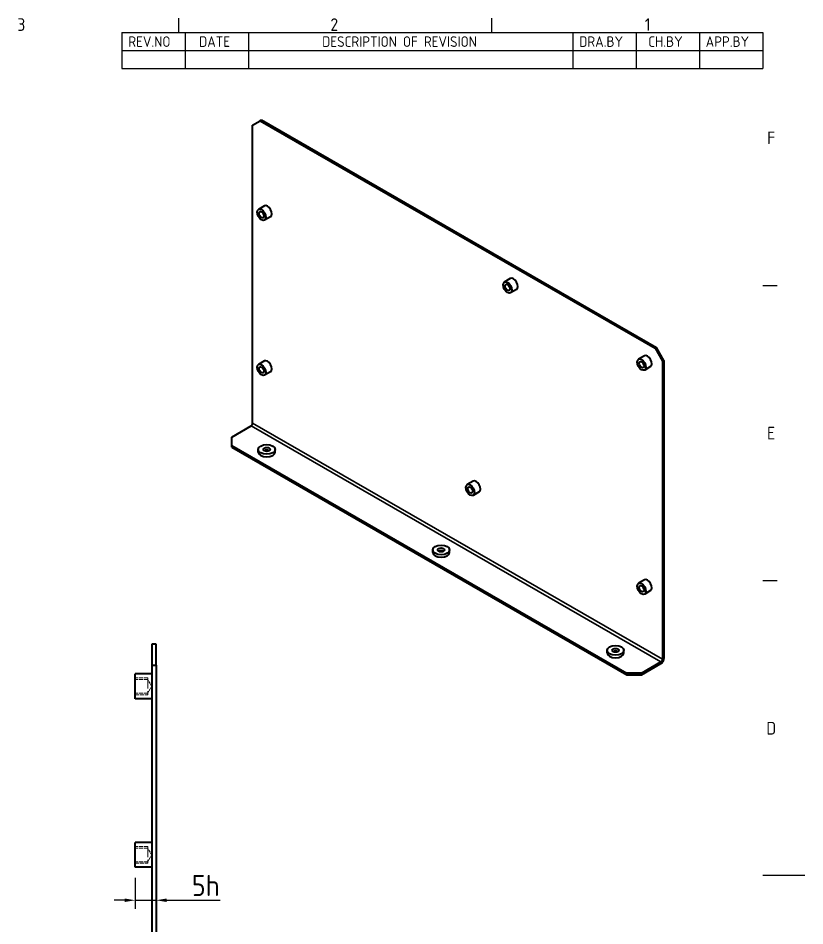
# Model space of a CAD drawing. Header units: millimetres. Extents: x 0 to 594, y 0 to 420.
# Drawn here: x 407.4 to 594, y 198.1 to 413.4 of the extents above; entities that cross this region are included whole.
import ezdxf

# ---------------------------------------------------------------- set-up
doc = ezdxf.new("R2010")
doc.units = ezdxf.units.MM
doc.linetypes.add('DASHED', pattern=[0.2067, 0.1654, -0.0413])
doc.layers.get('0').update_dxf_attribs({"color": 3, "lineweight": 25})
for name, color, linetype, lineweight in [('가려진 것(ISO)', 2, 'DASHED', 18), ('가시적인 것(ISO)', 3, 'Continuous', 40), ('가시적인 좁은 것(ISO)', 3, 'Continuous', 35), ('경계(ISO)', 7, 'Continuous', 25), ('기호(ISO)', 5, 'Continuous', 25), ('치수(ISO)', 2, 'Continuous', 25)]:
    doc.layers.add(name, color=color, linetype=linetype, lineweight=lineweight)
doc.styles.add('ISO ProportionalPSTEK', font='isocp.shx')
doc.styles.add('문자 텍스트_PSTEK_POSCO', font='isocp.shx')
doc.styles.add('치수 텍스트_PSTEK_POSCO', font='isocp.shx')
doc.dimstyles.new('치수_PSTEK_POSCO', dxfattribs={"dimtxt": 5, "dimasz": 2.5, "dimexe": 2, "dimexo": 2.5, "dimgap": 1, "dimtad": 1, "dimrnd": 1e-08, "dimdsep": 46, "dimtxsty": '치수 텍스트_PSTEK_POSCO', "dimcen": 0.09, "dimdle": 10, "dimclrd": 7, "dimclre": 7, "dimclrt": 2, "dimadec": 1, "dimazin": 2, "dimtfac": 1, "dimtmove": 0, "dimatfit": 3, "dimfxl": 0, "dimtolj": 1, "dimlwd": -1, "dimlwe": -1, "dimarcsym": 0})

# ---------------------------------------------------------------- blocks, each defined once
blk = doc.blocks.new('경계 Default Border')
at = {"layer": '경계(ISO)'}
for p, q in [((445.4999923706055, 410), (445.4999923706055, 413.4000015258789)), ((519.7499847412109, 410), (519.7499847412109, 413.4000015258789)), ((584.0000152587891, 350), (587.400016784668, 350)), ((584.0000152587891, 280), (587.400016784668, 280))]:
    blk.add_line(p, q, dxfattribs=at)
at = {"layer": '경계(ISO)', "flags": 128}
blk.add_lwpolyline([(594.0000152587891, 210), (584.0000152587891, 210)], dxfattribs=at)
at = {"layer": '경계(ISO)', "color": 2, "char_height": 3.00000011920929, "attachment_point": 7, "style": '문자 텍스트_PSTEK_POSCO'}
for s, insert in [('1', (556.0418652743101, 410.4)), ('3', (407.2075386494399, 410.3713945155963)), ('2', (481.4575386494398, 410.3713945155963)), ('F', (585.0445395201642, 383.4999999403954)), ('E', (585.0445395201642, 313.4713944559917)), ('D', (584.8782702028949, 243.4713944559917))]:
    blk.add_mtext(s, dxfattribs=dict(at, insert=insert))
blk = doc.blocks.new('리비전 내역')
at = {"layer": '기호(ISO)'}
for p, q in [((432.0000152587891, 410), (584.0000152587891, 410)), ((432.0000152587891, 410), (432.0000152587891, 405.72)), ((447.0000152587891, 410), (447.0000152587891, 405.72)), ((462.0000152587891, 410), (462.0000152587891, 405.72)), ((539.0000152587891, 410), (539.0000152587891, 405.72)), ((554.0000152587891, 410), (554.0000152587891, 405.72)), ((569.0000152587891, 410), (569.0000152587891, 405.72)), ((584.0000152587891, 410), (584.0000152587891, 405.72)), ((432.0000152587891, 405.72), (584.0000152587891, 405.72)), ((432.0000152587891, 405.72), (432.0000152587891, 401.4400000000001)), ((447.0000152587891, 405.72), (447.0000152587891, 401.4400000000001)), ((462.0000152587891, 405.72), (462.0000152587891, 401.4400000000001)), ((539.0000152587891, 405.72), (539.0000152587891, 401.4400000000001)), ((554.0000152587891, 405.72), (554.0000152587891, 401.4400000000001)), ((569.0000152587891, 405.72), (569.0000152587891, 401.4400000000001)), ((584.0000152587891, 405.72), (584.0000152587891, 401.4400000000001)), ((432.0000152587891, 401.4400000000001), (584.0000152587891, 401.4400000000001))]:
    blk.add_line(p, q, dxfattribs=at)
at = {"layer": '기호(ISO)', "color": 2, "char_height": 2.5, "attachment_point": 7, "style": 'ISO ProportionalPSTEK'}
for s, insert in [('DATE', (450.3142470316257, 406.5831824209448)), ('REV.NO', (433.5271309614182, 406.5831824209448)), ('DESCRIPTION OF REVISION', (479.507035692152, 406.5831824209448)), ('DRA.BY', (540.4757492141094, 406.5831824209448)), ('CH.BY', (556.8643067674008, 406.5831824209448)), ('APP.BY', (570.4777492192294, 406.5831824209448))]:
    blk.add_mtext(s, dxfattribs=dict(at, insert=insert))
blk = doc.blocks.new('*D25')
at = {"layer": 'Defpoints', "color": 0}
for p in [(440.1408795794527, 220.6620917762197), (435.1408795793741, 211.9737580811623), (440.1408795794527, 204.156210404148)]:
    blk.add_point(p, dxfattribs=at)
at = {"layer": '치수(ISO)', "color": 7}
for p, q in [((435.1408795793741, 209.4737580811623), (435.1408795793741, 202.156210404148)), ((432.6408795793741, 204.156210404148), (430.1408795793741, 204.156210404148)), ((435.1408795793741, 204.156210404148), (440.1408795794527, 204.156210404148)), ((442.6408795794527, 204.156210404148), (455.285178780963, 204.156210404148))]:
    blk.add_line(p, q, dxfattribs=at)
for points in [[(432.6408795793741, 204.5728770708147), (432.6408795793741, 203.7395437374813), (435.1408795793741, 204.156210404148)], [(442.6408795794527, 204.5728770708147), (442.6408795794527, 203.7395437374813), (440.1408795794527, 204.156210404148)]]:
    blk.add_solid(points, dxfattribs=at)
at = {"layer": '치수(ISO)', "color": 2, "insert": (448.6039603474248, 207.656210404148), "char_height": 5, "attachment_point": 4, "style": '치수 텍스트_PSTEK_POSCO'}
blk.add_mtext('\\A1;5h', dxfattribs=at)

msp = doc.modelspace()

# ---------------------------------------------------------------- linework, layer by layer
at = {"layer": '가려진 것(ISO)', "ltscale": 5.713989734649658}
for p, q in [((438.1408795794498, 256.9237580811622), (435.1408795794497, 256.9237580811622)), ((438.1408795794498, 256.5447580811622), (435.1408795794497, 256.5447580811622)), ((438.1408795794498, 253.3027580811623), (435.1408795794497, 253.3027580811623)), ((435.1408795794497, 252.9237580811622), (438.1408795794498, 252.9237580811622)), ((438.1408795793741, 216.9237580811623), (435.1408795793741, 216.9237580811623)), ((438.1408795793741, 216.5447580811623), (435.1408795793741, 216.5447580811623)), ((438.1408795793741, 213.3027580811623), (435.1408795793741, 213.3027580811623)), ((435.1408795793741, 212.9237580811623), (438.1408795793741, 212.9237580811623))]:
    msp.add_line(p, q, dxfattribs=at)
at = {"layer": '가려진 것(ISO)', "ltscale": 15.19880294799805}
for p, q in [((438.1408795794498, 256.9237580811622), (438.1408795794498, 252.9237580811622)), ((438.1408795793741, 216.9237580811623), (438.1408795793741, 212.9237580811623))]:
    msp.add_line(p, q, dxfattribs=at)
at = {"layer": '가려진 것(ISO)', "ltscale": 3.601896047592163}
for p, q in [((439.1148746428934, 254.9237580811622), (438.1408795794498, 256.5447580811622)), ((439.1148746428934, 254.9237580811622), (438.1408795794498, 253.3027580811623)), ((439.1148746428178, 214.9237580811623), (438.1408795793741, 216.5447580811623)), ((439.1148746428178, 214.9237580811623), (438.1408795793741, 213.3027580811623))]:
    msp.add_line(p, q, dxfattribs=at)
at = {"layer": '가시적인 것(ISO)'}
for p, q in [((462.9981007007816, 388.0168430345204), (464.7658676537482, 389.042721562146)), ((462.9981007007817, 317.2990167356407), (462.9981007007816, 388.0168430345204)), ((464.7658676537482, 389.042721562146), (465.1194210443414, 389.2463194190423)), ((464.7658676537482, 389.042721562146), (558.4575161609796, 335.0892894846698)), ((465.1194210443414, 389.2463194190423), (558.8110695515728, 335.292887341566)), ((465.797562094623, 368.8642647249188), (464.3833485322501, 368.049873297334)), ((467.269707118797, 366.3078435882906), (465.8554935564241, 365.4934521607058)), ((524.1338715425243, 351.6215608339056), (522.7196579801514, 350.8071694063209)), ((525.6060165666983, 349.0651396972774), (524.1918030043254, 348.2507482696926)), ((558.8110695515728, 335.292887341566), (558.4575161609796, 335.0892894846698)), ((558.4575161609796, 335.0892894846698), (560.2252831139463, 332.0274323880828)), ((560.5788365045395, 332.231030244979), (558.8110695515728, 335.292887341566)), ((465.797562094623, 332.0746441069927), (464.3833485322501, 331.2602526794078)), ((555.9536766959261, 333.297753713252), (554.5394631335532, 332.4833622856671)), ((560.2252831139463, 332.0274323880828), (560.5788365045395, 332.231030244979)), ((560.2252831139463, 332.0274323880828), (560.2252831139463, 261.3096060892031)), ((560.5788365045395, 332.231030244979), (560.5788365045395, 261.5132039460993)), ((467.269707118797, 329.5182229703644), (465.8554935564241, 328.7038315427796)), ((557.4258217201, 330.7413325766237), (556.0116081577271, 329.9269411490389)), ((458.0483532324765, 314.0398731766727), (462.6445473101884, 316.6866453163232)), ((458.048353232477, 312.0038946077111), (458.0483532324765, 314.0398731766727)), ((458.048353232477, 311.5951210452898), (458.048353232477, 312.0038946077111)), ((458.048353232477, 312.0038946077111), (551.7400017397084, 258.0504625302348)), ((458.048353232477, 311.5951210452898), (551.7400017397084, 257.6416889678136)), ((464.3568579114194, 310.4769106809905), (464.3568579114194, 311.0900710246224)), ((468.3568579114194, 310.4769106809905), (468.3568579114194, 311.0900710246224)), ((515.2950367776912, 303.5709441415321), (513.8808232153183, 302.7565527139473)), ((516.7671818018651, 301.0145230049038), (515.3529682394923, 300.200131577319)), ((505.7226046108385, 286.6559614241425), (505.7226046108385, 287.2691217677744)), ((509.7226046108385, 286.6559614241425), (509.7226046108385, 287.2691217677744)), ((555.9536766959261, 280.157190598475), (554.5394631335532, 279.3427991708902)), ((557.4258217201, 277.6007694618467), (556.0116081577271, 276.7863780342619)), ((439.1408795794512, 264.9237580811622), (439.1408795794527, 259.9237580811622)), ((440.1408795794512, 264.9237580811622), (439.1408795794512, 264.9237580811622)), ((440.1408795794527, 259.9237580811622), (440.1408795794512, 264.9237580811622)), ((547.0883513102576, 262.8350121672946), (547.0883513102576, 263.4481725109264)), ((551.0883513102576, 262.8350121672945), (551.0883513102576, 263.4481725109264)), ((555.2755356456412, 258.0504625302351), (559.871729723353, 260.6972346698856)), ((439.1408795794527, 259.9237580811622), (440.1408795794527, 259.9237580811622)), ((439.1408795794527, 259.9237580811622), (439.1408795794527, 86.92375808116225)), ((440.1408795794527, 259.9237580811622), (440.1408795794527, 86.92375808116225)), ((555.2755356456412, 257.6416889678138), (559.871729723353, 260.2884611074643)), ((435.1408795794497, 251.9737580811623), (435.1408795794497, 257.8737580811622)), ((439.1408795794498, 257.8737580811622), (435.1408795794497, 257.8737580811622)), ((555.2755356456412, 258.0504625302351), (551.7400017397084, 258.0504625302348)), ((551.7400017397084, 258.0504625302348), (551.7400017397084, 257.6416889678136)), ((551.7400017397084, 257.6416889678136), (555.2755356456412, 257.6416889678138)), ((555.2755356456412, 257.6416889678138), (555.2755356456412, 258.0504625302351)), ((439.1408795794498, 251.9737580811623), (435.1408795794497, 251.9737580811623)), ((435.1408795793741, 211.9737580811623), (435.1408795793741, 217.8737580811623)), ((439.1408795793741, 217.8737580811623), (435.1408795793741, 217.8737580811623)), ((439.1408795793741, 211.9737580811623), (435.1408795793741, 211.9737580811623))]:
    msp.add_line(p, q, dxfattribs=at)
for centre, major_axis, ratio in [((465.1194210443372, 366.7716627290199), (-0.7360725120869969, 1.278210568314133), 0.5780931159158105), ((465.1194210443372, 366.7716627290199), (-0.4044656074891601, 0.7023658749956643), 0.5780931159158104), ((523.4557304922383, 349.5289588380067), (-0.7360725120869969, 1.278210568314133), 0.5780931159158105), ((523.4557304922383, 349.5289588380067), (-0.4044656074891601, 0.7023658749956643), 0.5780931159158104), ((555.2755356456402, 331.205151717353), (-0.7360725120869969, 1.278210568314133), 0.5780931159158105), ((555.2755356456402, 331.205151717353), (-0.4044656074891601, 0.7023658749956643), 0.5780931159158104), ((465.1194210443372, 329.9820421110937), (-0.7360725120869969, 1.278210568314133), 0.5780931159158105), ((465.1194210443372, 329.9820421110937), (-0.4044656074891601, 0.7023658749956643), 0.5780931159158104), ((466.3568579114194, 311.0900710246224), (-2, 1.33434929772136e-13), 0.5758617009853069), ((466.3568579114194, 311.0900710246224), (-0.8105, 5.408867798095685e-14), 0.5758617009853069), ((514.6168957274052, 301.4783421456331), (-0.7360725120869969, 1.278210568314133), 0.5780931159158105), ((514.6168957274052, 301.4783421456331), (-0.4044656074891601, 0.7023658749956643), 0.5780931159158104), ((507.7226046108385, 287.2691217677744), (-2, 1.33434929772136e-13), 0.5758617009853069), ((507.7226046108385, 287.2691217677744), (-0.8105, 5.408867798095685e-14), 0.5758617009853069), ((555.2755356456402, 278.0645886025761), (-0.7360725120869969, 1.278210568314133), 0.5780931159158105), ((555.2755356456402, 278.0645886025761), (-0.4044656074891601, 0.7023658749956643), 0.5780931159158104), ((549.0883513102576, 263.4481725109264), (-2, 1.33434929772136e-13), 0.5758617009853069), ((549.0883513102576, 263.4481725109264), (-0.8105, 5.408867798095685e-14), 0.5758617009853069)]:
    msp.add_ellipse(centre, major_axis=major_axis, ratio=ratio, dxfattribs=at)
for centre, major_axis, ratio, start_param, end_param in [((466.5336346067101, 367.5860541566047), (-0.7360725120869969, 1.278210568314131), 0.5780931159158105, 3.141592653589774, 6.283185307179567), ((524.8699440546112, 350.3433502655915), (-0.7360725120869953, 1.278210568314137), 0.5780931159158106, 3.14159265358979, 6.283185307179583), ((466.5336346067101, 330.7964335386785), (-0.7360725120869969, 1.278210568314131), 0.5780931159158105, 3.141592653589774, 6.283185307179567), ((556.689749208013, 332.0195431449378), (-0.7360725120869971, 1.278210568314135), 0.5780931159158105, 3.14159265358978, 6.283185307179573), ((462.6445473101884, 317.0954188787445), (0.2495161057920643, 0.4332917180726647), 0.5780931159156393, 3.925057108563834, 5.495853435358878), ((466.3568579114194, 310.4769106809905), (1.999999999999994, -1.092501311499329e-14), 0.5758617009853081, 3.141592653589803, 6.283185307179596), ((466.3568579114194, 310.4769106809905), (-0.8104999999999896, -4.496403249731884e-14), 0.5758617009853015, 3.858239499075012, 5.56653846169382), ((466.3568579114194, 310.0681371185693), (-1.125000000000043, 1.425942697252936e-14), 0.5758617009852599, 4.367663811548807, 5.057114149220609), ((516.0311092897781, 302.292733573218), (-0.736072512086998, 1.278210568314135), 0.5780931159158104, 3.141592653589778, 6.283185307179571), ((507.7226046108385, 286.6559614241425), (2.000000000000001, -1.181319153469342e-14), 0.5758617009853081, 3.141592653589806, 6.283185307179599), ((507.7226046108385, 286.6559614241425), (-0.810499999999999, -4.482525461924069e-14), 0.5758617009853014, 3.858239499075012, 5.566538461693821), ((507.7226046108385, 286.2471878617213), (-1.124999999999982, 1.415534356397075e-14), 0.57586170098526, 4.367663811548788, 5.057114149220627), ((556.689749208013, 278.8789800301608), (-0.7360725120869969, 1.278210568314131), 0.5780931159158105, 3.141592653589794, 6.283185307179587), ((549.0883513102576, 262.8350121672945), (1.999999999999994, -1.092501311499329e-14), 0.5758617009853081, 3.141592653589803, 6.283185307179596), ((549.0883513102576, 262.8350121672946), (-0.8104999999999896, -3.653327640407156e-14), 0.5758617009852955, 3.858239499075088, 5.566538461693829), ((549.0883513102576, 262.4262386048733), (-1.124999999999945, 1.398187121637306e-14), 0.5758617009852601, 4.36766381154877, 5.057114149220686), ((559.871729723353, 261.1060082323069), (0.4990322115841287, 0.8665834361453293), 0.578093115915639, 3.925057108563935, 5.495853435358878), ((559.871729723353, 261.1060082323069), (0.2495161057920643, 0.4332917180726647), 0.5780931159156393, 3.925057108563834, 5.495853435358878)]:
    msp.add_ellipse(centre, major_axis=major_axis, ratio=ratio, start_param=start_param, end_param=end_param, dxfattribs=at)
at = {"layer": '가시적인 좁은 것(ISO)'}
for p, q in [((559.871729723353, 260.6972346698856), (462.6445473101884, 316.6866453163232)), ((462.9981007007817, 317.2990167356407), (560.2252831139463, 261.3096060892031)), ((559.871729723353, 260.2884611074643), (559.871729723353, 260.6972346698856)), ((560.2252831139463, 261.3096060892031), (560.5788365045395, 261.5132039460993))]:
    msp.add_line(p, q, dxfattribs=at)

# ---------------------------------------------------------------- block references
msp.add_blockref('경계 Default Border', (0, 0))
at = {"layer": '기호(ISO)'}
msp.add_blockref('리비전 내역', (0, 0), dxfattribs=at)

# ---------------------------------------------------------------- dimensions: what is measured, and where the dimension line sits
at = {"layer": '치수(ISO)', "color": 7}
dim = msp.add_linear_dim(base=(440.1408795794527, 204.156210404148), p1=(435.1408795793741, 211.9737580811623), p2=(440.1408795794527, 220.6620917762197), angle=180, text='<>h', dimstyle='치수_PSTEK_POSCO', override={"dimdec": 2, "dimse2": 1, "dimtp": 0, "dimtm": -0, "dimtdec": 2, "dimtofl": 1, "dimatfit": 1}, dxfattribs=at)
dim.commit()
dim.dimension.update_dxf_attribs({"geometry": '*D25', "text_midpoint": (451.4445695641939, 204.156210404148), "dimtype": 160})

doc.saveas('drawing.dxf')
